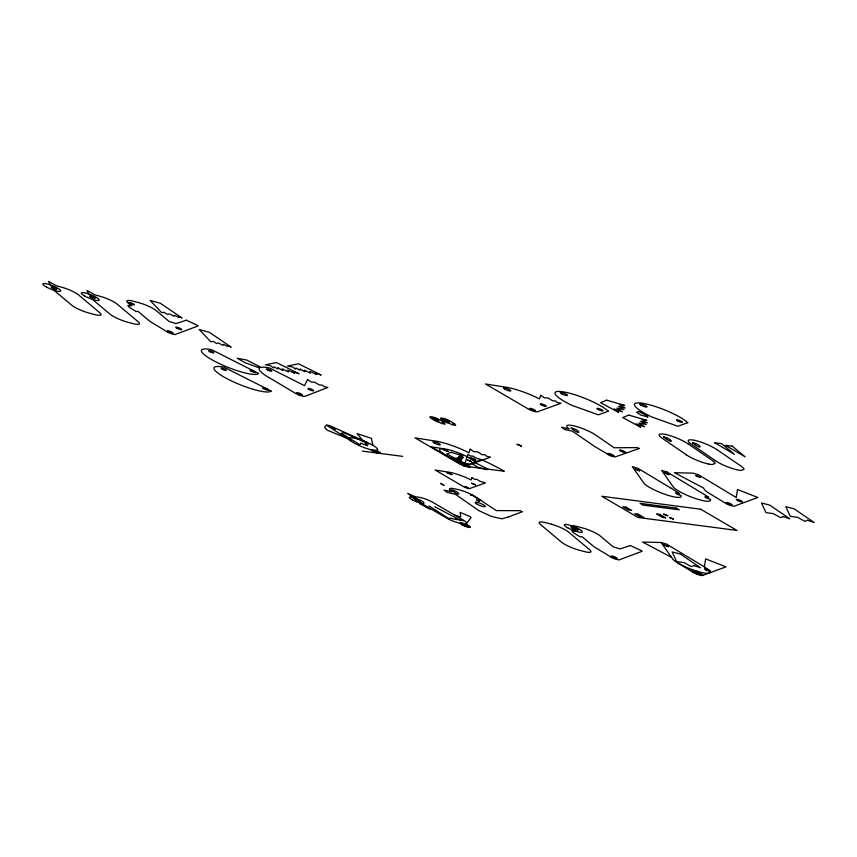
<?xml version="1.0" encoding="UTF-8"?>
<svg xmlns="http://www.w3.org/2000/svg" width="857" height="857" viewBox="0 0 857 857"><rect width="100%" height="100%" fill="white"/><g stroke="black" fill="none" stroke-linecap="round" stroke-linejoin="round"><path stroke-width="1.29" d="M671.502 557.296L642.6 542.085L661.111 542.502L673.024 559.46A20.493 4.017 21.8 0 0 695.038 570.612A4.339 0.846 21.8 0 1 699.923 572.08A20.493 4.017 21.8 0 0 704.336 566.884L705.654 558.893L725.997 566.863L702.836 575.368A5.86 1.146 21.8 0 1 694.277 572.979A5.86 1.146 21.8 0 1 695.113 571.169A5.86 1.146 21.8 0 1 702.836 575.358M464.012 466.004L467.986 454.349L470.547 456.063L472.968 456.138L475.914 458.024L481.538 459.663A64.821 12.705 21.8 0 1 504.312 471.264L463.755 465.983L458.87 463.048M430.439 508.651L429.85 509.176L419.694 503.67L421.055 503.166M470.589 495.292L471.446 494.843L480.552 500.167M481.538 459.663L465.758 465.372A4.092 0.803 21.8 0 1 459.545 463.38L445.608 455.185M714.727 442.79L721.573 443.637L734.449 454.317L714.642 442.737M362.372 451.114L402.672 456.363M412.806 497.328L407.675 493.353L415.313 496.781L419.009 497.264A10.691 2.089 21.8 0 1 433.064 502.47L463.38 520.199A10.691 2.089 21.8 0 1 466.679 523.252M460.455 523.188L464.151 523.67M444.387 448.897L431.178 446.808L445.801 455.303M454.906 515.239L460.787 516.889L460.07 512.368L468.329 515.86A3.546 0.696 21.8 0 1 471.029 517.724L466.444 523.541A10.691 2.089 21.8 0 1 464.205 523.67M661.111 542.502L666.553 544.088L704.336 566.884M88.635 293.94L86.986 290.491L94.891 294.862L99.98 296.233A13.766 2.7 21.8 0 1 117.152 304.117L138.202 321.814A13.766 2.7 21.8 0 1 132.374 323.464L127.222 322.071A13.766 2.7 21.8 0 1 110.05 314.187L92.363 299.318M50.199 284.856L48.549 281.407L56.455 285.777L61.533 287.149A13.766 2.7 21.8 0 1 78.705 295.033L99.766 312.741A13.766 2.7 21.8 0 1 93.927 314.39L88.785 312.987A13.766 2.7 21.8 0 1 71.613 305.113L53.927 290.234M451.082 458.067L468.618 464.344A19.754 3.867 21.8 0 1 442.212 452.935A19.754 3.867 21.8 0 1 450.064 450.096A19.754 3.867 21.8 0 1 475.228 461.944M346.592 438.141L328.21 430.568A8.816 1.725 21.8 0 1 326.003 429.143L324.707 427.204L326.271 425.158L329.431 425.522L367.364 442.512M434.735 506.723L461.023 520.542L455.742 518.753L456.845 519.685L449.646 518.035L449.4 518.988L429.003 505.93M464.933 463.841L469.979 466.797M468.575 466.615L470.193 467.558L465.04 466.154M670.956 488.147L637.737 468.201L632.284 466.615L644.196 483.573A20.493 4.017 21.8 0 0 667.025 494.992A20.493 4.017 21.8 0 0 680.961 495.432A3.246 0.632 21.8 0 1 677.062 494.082A3.246 0.632 21.8 0 1 675.884 492.775A3.246 0.632 21.8 0 1 679.44 493.75A20.493 4.017 21.8 0 0 675.509 490.997L670.913 488.115M677.758 562.91L693.067 572.251M326.613 425.201L353.823 442.833A15.319 2.999 21.8 0 0 372.613 450.064M717.02 449.679L741.059 466.144A17.579 3.449 21.8 0 1 744.08 469.304L741.08 470.45A17.065 3.342 21.8 0 1 737.706 469.947A16.904 3.31 21.8 0 1 715.359 460.67M715.456 460.691L691.417 444.237A17.386 3.407 21.8 0 1 694.706 440.369M688 443.808L712.038 460.273A17.579 3.449 21.8 0 1 715.059 463.433L712.06 464.58A17.065 3.342 21.8 0 1 708.685 464.076M686.436 454.821L662.397 438.366A17.386 3.407 21.8 0 1 665.685 434.499M362.64 440.337L357.069 433.599L371.435 438.366L372.913 445.34M351.338 441.216A15.319 2.999 21.8 0 1 354.091 438.077A15.319 2.999 21.8 0 1 372.838 445.286A15.319 2.999 21.8 0 1 375.205 450.396M376.255 450.375A5.249 1.028 21.8 0 1 380.508 453.107A5.249 1.028 21.8 0 1 376.212 452.55A5.249 1.028 21.8 0 1 370.888 449.689M415.313 496.781A10.691 2.089 21.8 0 0 416.073 500.252L446.401 517.982A10.691 2.089 21.8 0 0 460.284 523.156M694.62 440.316A17.108 3.353 21.8 0 1 716.923 449.657M708.653 464.055A16.904 3.31 21.8 0 1 686.339 454.81M665.6 434.445A17.108 3.353 21.8 0 1 687.903 443.787M451.285 489.893C462.084 498.753 460.338 491.404 451.307 489.85M278.022 367.878L277.925 369.003L273.876 366.775L273.576 367.899L270.319 365.693L265.381 364.814L276.5 362.565L299.082 373.802L293.287 371.702L294.626 373.298L287.759 370.128L288.402 371.938L282.232 368.842L282.96 370.588L278.022 367.878M300.057 369.121L299.961 370.235L295.911 368.007L295.611 369.131L292.366 366.925L287.416 366.057L298.536 363.807L321.129 375.034L315.322 372.934L316.662 374.53L309.795 371.37L310.438 373.181L304.267 370.085L305.006 371.82L300.057 369.121M737.502 489.529L736.184 497.51L698.401 474.714L692.959 473.128L674.448 472.71L703.351 487.922L704.872 490.086A20.493 4.017 21.8 0 0 709.607 493.536L724.915 502.877A5.86 1.146 21.8 0 0 730.721 505.544A5.86 1.146 21.8 0 0 734.685 505.994L757.845 497.488L737.502 489.529M415.634 499.47L420.348 501.345L415.688 499.417M467.697 460.07L471.704 461.687L467.718 460.048M465.18 486.68L468.19 487.89L465.201 486.658M460.488 519.513L463.487 520.713L460.498 519.492M471.607 483.273L475.624 484.891L471.661 483.23M476.535 500.092L479.534 501.291L476.535 500.092M517.125 444.365L521.57 446.154L517.178 444.312M635.133 469.015L639.59 470.814L635.133 469.015M664.507 472.85L668.953 474.639L664.507 472.85M663.95 544.902L668.406 546.691L663.95 544.902M695.809 475.528L700.255 477.328L695.82 475.506M331.916 427.547L335.483 428.982L331.959 427.504M443.155 449.443L448.061 451.425L443.155 449.443M447.065 472.646L451.971 474.639L447.065 472.646M663.757 514.146L667.732 515.753L663.757 514.146M669.521 517.521L673.495 519.128L669.542 517.499M470.204 449.175L468.972 452.785A29.641 5.806 21.8 0 0 434.81 440.991L415.002 437.863L457.552 462.726A6.138 1.2 21.8 0 0 466.872 465.705L490.547 457.135L486.701 456.31L485.041 454.788L482.095 454.681L477.681 451.853L474.039 451.735L470.204 449.175M471.896 477.553L471.071 479.963A19.754 3.867 21.8 0 0 448.297 472.1L435.099 470.011L463.466 486.594A4.092 0.803 21.8 0 0 469.679 488.576L485.458 482.866L479.824 481.227L476.878 479.342L474.457 479.267L471.896 477.553M540.703 395.291L539.471 398.901A29.641 5.806 21.8 0 0 505.309 387.107L485.501 383.979L528.051 408.843A6.138 1.2 21.8 0 0 537.371 411.821L561.035 403.251L557.2 402.436L555.54 400.905L552.594 400.797L548.18 397.969L544.538 397.862L540.703 395.291M571.148 428.104C581.807 436.899 580.746 429.775 571.169 428.072M663.543 436.909C675.498 446.304 672.252 438.388 663.564 436.888M692.563 442.78C703.447 451.682 701.797 444.226 692.563 442.78M179.188 316.619L178.802 317.465L174.421 315.28L173.939 316.233L169.161 313.812L167.704 314.53L164.008 312.312L161.673 312.666L150.136 300.432L160.409 303.271L182.016 318.011L179.188 316.619M228.283 345.714L227.887 346.56L223.506 344.375L223.034 345.328L218.246 342.907L216.8 343.614L213.093 341.397L210.768 341.75L199.231 329.527L209.494 332.366L231.111 347.096L228.283 345.714M307.534 379.544L304.524 385.704L269.291 367.899A30.852 6.042 21.8 0 0 261.106 367.396L246.709 360.047L237.175 358.226L244.748 362.597L259.671 368.007A30.852 6.042 21.8 0 0 271.123 378.805L294.262 392.613A6.353 1.243 21.8 0 0 300.132 395.452A6.353 1.243 21.8 0 0 304.942 396.32L327.813 387.503L324.064 386.657L322.382 385.136L319.329 384.954L314.583 382.179L311.466 382.083L307.534 379.544M360.829 443.219L359.961 444.751L341.257 433.214L344.246 432.871L368.671 443.851L365.232 443.401L367.717 445.865L360.829 443.219M186.387 320.197L175.996 323.582L169.129 321.482L156.22 310.63A13.766 2.7 21.8 0 0 139.048 302.757L133.906 301.353A13.766 2.7 21.8 0 0 128.068 303.003L131.432 305.842L127.811 305.488L129.203 307.256L136.059 311.53L138.02 311.37L149.129 320.711A13.766 2.7 21.8 0 0 152.835 323.143L164.823 330.395A6.063 1.189 21.8 0 0 170.747 333.502A6.063 1.189 21.8 0 0 175.749 334.305L197.999 325.981A3.857 0.761 21.8 0 0 197.785 325.564L186.387 320.197M630.42 545.534L620.029 548.919L613.151 546.82L600.254 535.968A13.766 2.7 21.8 0 0 583.081 528.083L577.929 526.691A13.766 2.7 21.8 0 0 572.101 528.341L575.465 531.179L571.833 530.826L573.237 532.593L580.082 536.868L582.042 536.707L593.151 546.048A13.766 2.7 21.8 0 0 596.868 548.48L608.845 555.732A6.063 1.189 21.8 0 0 614.78 558.839A6.063 1.189 21.8 0 0 619.772 559.642L642.032 551.319A3.857 0.761 21.8 0 0 641.807 550.901L630.42 545.534M450.943 452.314L446.861 453.974L458.902 460.413L455.838 458.152L461.462 460.123L457.692 457.595L462.512 458.645L458.774 456.449L463.305 457.531L459.727 455.442L462.973 455.817L450.943 452.314M606.66 400.187L600.543 402.672L618.615 412.346L614.008 408.96L622.439 411.917L616.794 408.125L624.025 409.678L618.411 406.4L625.214 408.018L619.857 404.89L624.721 405.436L606.66 400.187M628.802 415.088L622.685 417.573L640.757 427.236L636.151 423.851L644.582 426.807L638.936 423.015L646.167 424.579L640.554 421.301L647.356 422.919L642 419.78L646.864 420.337L628.802 415.088M638.615 411.478L636.601 412.292L640.822 415.077L647.978 416.995L645.857 415.731L647.571 415.934L638.615 411.478M508.405 516.921L502.127 518.828L495.678 517.457A13.894 2.721 21.8 0 1 490.108 515.839L478.709 510.579L455.292 494.189L447.29 492.411L444.022 490.118L451.8 491.747A13.894 2.721 21.8 0 1 454.885 488.844L457.831 489.497A13.894 2.721 21.8 0 1 475.86 497.092L496.31 510.601L520.156 510.676L522.416 511.758L508.405 516.921M783.191 516.6L780.609 517.649L773.357 513.643L765.976 512.636L761.487 502.984L769.757 505.116L789.822 518.839L783.191 516.6M693.838 565.556L691.256 566.595L684.004 562.599L676.623 561.592L672.134 551.94L680.415 554.072L700.469 567.784L693.838 565.556M807.519 520.295L804.937 521.335L797.685 517.339L790.304 516.332L785.815 506.68L794.096 508.812L814.15 522.524L807.519 520.295M474.435 462.362L471.896 463.369L478.838 467.933L487.033 469.7L485.544 468.811L487.826 469.079L474.435 462.362M639.29 448.49L615.465 456.802A4.971 0.975 21.8 0 1 611.395 456.02A4.971 0.975 21.8 0 1 606.777 453.653L597.383 448.082A17.161 3.364 21.8 0 1 593.847 445.94L572.369 431.167L564.924 429.582L561.549 427.268L569.059 428.875A17.161 3.364 21.8 0 1 573.847 425.833A17.161 3.364 21.8 0 1 595.604 435.002L614.148 447.761L637.19 447.611L639.29 448.49M608.277 411.231L598.357 414.82L572.048 405.415A29.641 5.806 21.8 0 1 563.22 391.831A29.641 5.806 21.8 0 1 608.277 411.231M687.764 422.694L677.844 426.283L651.534 416.877A29.641 5.806 21.8 0 1 642.718 403.283A29.641 5.806 21.8 0 1 687.764 422.694M732.242 446.154L725.408 445.297L745.129 456.835L732.242 446.154M438.72 421.89L436.716 421.623L431.821 418.698A6.042 1.178 21.8 0 1 431.392 416.738A6.042 1.178 21.8 0 1 439.33 419.673L444.387 422.63L442.255 422.351L445.072 423.99L441.526 423.529L438.72 421.89M449.347 423.219L447.343 422.962L442.448 420.026A6.042 1.178 21.8 0 1 442.019 418.066A6.042 1.178 21.8 0 1 449.957 421.001L455.013 423.958L452.892 423.679L455.742 425.351L452.196 424.89L449.347 423.219M700.705 509.219L601.775 496.257L638.069 517.478L736.988 530.44L700.705 509.219M676.334 508.083L640.061 503.348L643.05 505.105L679.322 509.829L676.334 508.083M626.146 507.173L622.793 506.733L628.374 510.001L631.738 510.44L626.146 507.173M440.734 483.477L443.905 485.33L440.734 483.477M659.815 514.382L656.601 513.964L662.6 517.467L665.803 517.885L659.815 514.382M638.133 514.179L634.769 513.739L640.436 517.05L643.789 517.489L638.133 514.179M551.447 524.216L546.305 522.824A13.766 2.7 21.8 0 0 540.467 524.473L561.528 542.17A13.766 2.7 21.8 0 0 578.7 550.055L583.842 551.447A13.766 2.7 21.8 0 0 589.68 549.798L568.62 532.101A13.766 2.7 21.8 0 0 551.447 524.216M667.1 472.036L661.658 470.439L673.57 487.408A20.493 4.017 21.8 0 0 696.398 498.828A20.493 4.017 21.8 0 0 710.324 499.256A3.246 0.632 21.8 0 1 706.436 497.906A3.246 0.632 21.8 0 1 705.257 496.61A3.246 0.632 21.8 0 1 708.814 497.574A20.493 4.017 21.8 0 0 704.883 494.821L667.1 472.036M258.61 373.438L211.475 349.624A30.852 6.042 21.8 0 0 216.393 362.136A30.852 6.042 21.8 0 0 258.61 373.438M271.123 390.996L223.998 367.182A30.852 6.042 21.8 0 0 228.905 379.683A30.852 6.042 21.8 0 0 271.123 390.996M737.598 500.52A3.246 0.632 21.8 0 0 742.333 501.838A3.246 0.632 21.8 0 0 738.059 499.513A3.246 0.632 21.8 0 0 737.598 500.52M727.529 503.691A3.246 0.632 21.8 0 0 732.264 505.009A3.246 0.632 21.8 0 0 727.989 502.695A3.246 0.632 21.8 0 0 727.529 503.691M373.888 451.125A3.246 0.632 21.8 0 0 378.633 452.442A3.246 0.632 21.8 0 0 374.348 450.129A3.246 0.632 21.8 0 0 373.888 451.125M612.434 557.232A3.246 0.632 21.8 0 0 617.179 558.55A3.246 0.632 21.8 0 0 612.894 556.236A3.246 0.632 21.8 0 0 612.434 557.232M567.891 527.923A9.62 1.885 21.8 0 0 582.235 532.058A9.62 1.885 21.8 0 0 569.926 525.212A9.62 1.885 21.8 0 0 567.891 527.923M573.783 528.876A3.096 0.611 21.8 0 0 578.336 530.162A3.096 0.611 21.8 0 0 574.276 527.944A3.096 0.611 21.8 0 0 573.783 528.876M412.335 499.888A7.863 1.543 21.8 0 0 423.958 503.177A7.863 1.543 21.8 0 0 413.738 497.574A7.863 1.543 21.8 0 0 412.335 499.888M462.266 524.977A5.474 1.071 21.8 0 0 470.407 527.312A5.474 1.071 21.8 0 0 463.369 523.413A5.474 1.071 21.8 0 0 462.266 524.977M463.616 525.127A3.246 0.632 21.8 0 0 468.351 526.444A3.246 0.632 21.8 0 0 464.076 524.13A3.246 0.632 21.8 0 0 463.616 525.127M177.045 328.317A3.246 0.632 21.8 0 0 181.78 329.624A3.246 0.632 21.8 0 0 177.506 327.31A3.246 0.632 21.8 0 0 177.045 328.317M620.843 451.2A3.246 0.632 21.8 0 0 625.578 452.507A3.246 0.632 21.8 0 0 621.304 450.193A3.246 0.632 21.8 0 0 620.843 451.2M609.027 454.649A3.428 0.675 21.8 0 0 614.148 456.138A3.428 0.675 21.8 0 0 609.766 453.696A3.428 0.675 21.8 0 0 609.027 454.649M530.954 409.55A3.171 0.621 21.8 0 0 535.604 410.835A3.171 0.621 21.8 0 0 531.415 408.564A3.171 0.621 21.8 0 0 530.954 409.55M541.549 404.975A3.246 0.632 21.8 0 0 546.284 406.293A3.246 0.632 21.8 0 0 542.01 403.979A3.246 0.632 21.8 0 0 541.549 404.975M504.977 389.271A3.974 0.782 21.8 0 0 510.815 390.91A3.974 0.782 21.8 0 0 505.609 388.082A3.974 0.782 21.8 0 0 504.977 389.271M444.44 420.401A3.246 0.632 21.8 0 0 449.175 421.708A3.246 0.632 21.8 0 0 444.901 419.394A3.246 0.632 21.8 0 0 444.44 420.401M561.689 393.824A3.974 0.782 21.8 0 0 567.516 395.463A3.974 0.782 21.8 0 0 562.31 392.624A3.974 0.782 21.8 0 0 561.689 393.824M598.25 409.528A3.246 0.632 21.8 0 0 602.996 410.846A3.246 0.632 21.8 0 0 598.711 408.521A3.246 0.632 21.8 0 0 598.25 409.528M677.737 420.98A3.246 0.632 21.8 0 0 682.483 422.297A3.246 0.632 21.8 0 0 678.198 419.984A3.246 0.632 21.8 0 0 677.737 420.98M641.175 405.286A3.974 0.782 21.8 0 0 647.014 406.914A3.974 0.782 21.8 0 0 641.807 404.086A3.974 0.782 21.8 0 0 641.175 405.286M459.288 463.294A4.874 0.953 21.8 0 0 466.422 465.265A4.874 0.953 21.8 0 0 459.984 461.784A4.874 0.953 21.8 0 0 459.288 463.294M460.166 463.348A3.246 0.632 21.8 0 0 464.901 464.655A3.246 0.632 21.8 0 0 460.627 462.341A3.246 0.632 21.8 0 0 460.166 463.348M433.846 419.084A3.246 0.632 21.8 0 0 438.58 420.391A3.246 0.632 21.8 0 0 434.306 418.077A3.246 0.632 21.8 0 0 433.846 419.084M434.488 443.155A3.974 0.782 21.8 0 0 440.316 444.794A3.974 0.782 21.8 0 0 435.11 441.955A3.974 0.782 21.8 0 0 434.488 443.155M471.05 458.859A3.246 0.632 21.8 0 0 475.796 460.177A3.246 0.632 21.8 0 0 471.511 457.863A3.246 0.632 21.8 0 0 471.05 458.859M460.466 463.423A3.171 0.621 21.8 0 0 465.105 464.719A3.171 0.621 21.8 0 0 460.916 462.448A3.171 0.621 21.8 0 0 460.466 463.423M297.765 393.749A3.192 0.621 21.8 0 0 302.457 395.066A3.192 0.621 21.8 0 0 298.268 392.785A3.192 0.621 21.8 0 0 297.765 393.749M267.555 369.978A2.807 0.546 21.8 0 0 271.637 371.102A2.807 0.546 21.8 0 0 267.92 369.099A2.807 0.546 21.8 0 0 267.555 369.978M308.948 389.432A3.107 0.611 21.8 0 0 313.608 390.803A3.107 0.611 21.8 0 0 309.666 388.585A3.107 0.611 21.8 0 0 308.948 389.432M263.656 388.714A3.107 0.611 21.8 0 0 268.316 390.074A3.107 0.611 21.8 0 0 264.374 387.867A3.107 0.611 21.8 0 0 263.656 388.714M222.263 369.249A2.807 0.546 21.8 0 0 226.344 370.374A2.807 0.546 21.8 0 0 222.627 368.371A2.807 0.546 21.8 0 0 222.263 369.249M251.133 371.156A3.107 0.611 21.8 0 0 255.793 372.527A3.107 0.611 21.8 0 0 251.862 370.31A3.107 0.611 21.8 0 0 251.133 371.156M209.74 351.702A2.807 0.546 21.8 0 0 213.832 352.827A2.807 0.546 21.8 0 0 210.115 350.824A2.807 0.546 21.8 0 0 209.74 351.702M477.274 504.291A5.517 1.082 21.8 0 0 485.351 506.53A5.517 1.082 21.8 0 0 478.067 502.588A5.517 1.082 21.8 0 0 477.274 504.291M84.789 296.061A9.62 1.885 21.8 0 0 99.133 300.207A9.62 1.885 21.8 0 0 86.825 293.362A9.62 1.885 21.8 0 0 84.789 296.061M90.681 297.025A3.096 0.611 21.8 0 0 95.234 298.3A3.096 0.611 21.8 0 0 91.174 296.094A3.096 0.611 21.8 0 0 90.681 297.025M168.411 331.895A3.246 0.632 21.8 0 0 173.146 333.212A3.246 0.632 21.8 0 0 168.872 330.898A3.246 0.632 21.8 0 0 168.411 331.895M129.75 303.549A3.096 0.611 21.8 0 0 134.303 304.824A3.096 0.611 21.8 0 0 130.243 302.607A3.096 0.611 21.8 0 0 129.75 303.549M46.353 286.988A9.62 1.885 21.8 0 0 60.697 291.123A9.62 1.885 21.8 0 0 48.378 284.278A9.62 1.885 21.8 0 0 46.353 286.988M52.245 287.941A3.096 0.611 21.8 0 0 56.798 289.216A3.096 0.611 21.8 0 0 52.738 287.009A3.096 0.611 21.8 0 0 52.245 287.941M705.74 569.894A3.246 0.632 21.8 0 0 710.485 571.201A3.246 0.632 21.8 0 0 706.2 568.887A3.246 0.632 21.8 0 0 705.74 569.894M695.67 573.065A3.246 0.632 21.8 0 0 700.415 574.383A3.246 0.632 21.8 0 0 696.141 572.069A3.246 0.632 21.8 0 0 695.67 573.065"/></g></svg>
